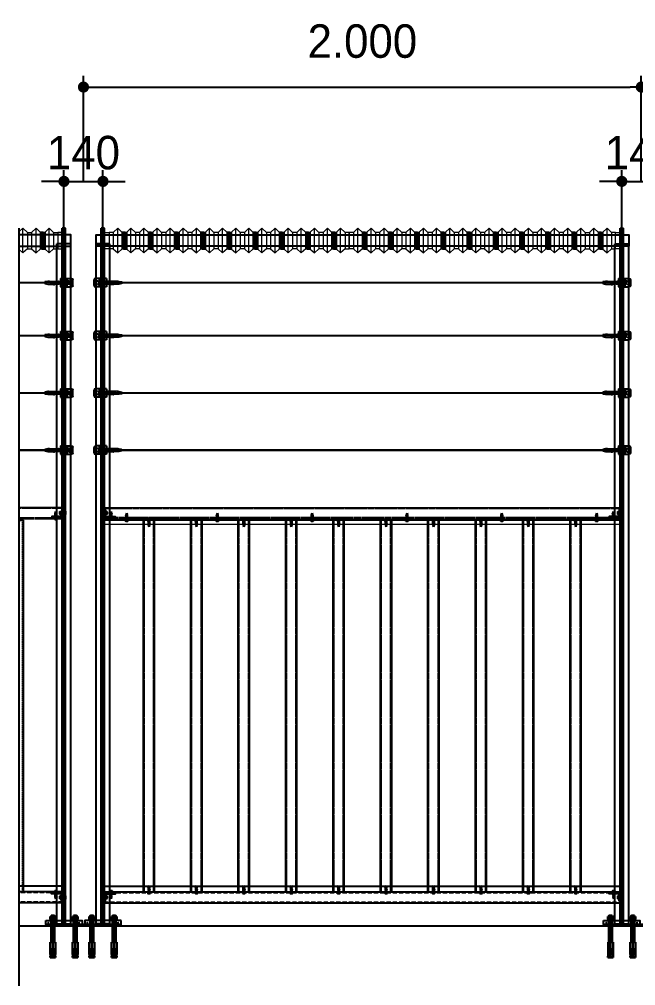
# Model space of a CAD drawing. Header units: millimetres. Extents: x 173610 to 224070, y -281283 to -269403.
# Drawn here: x 209530 to 210635, y -273738 to -272007 of the extents above; entities that cross this region are included whole.
import ezdxf
from ezdxf.lldxf.tags import DXFTag

# ---------------------------------------------------------------- set-up
doc = ezdxf.new("R2010")
doc.units = ezdxf.units.MM
doc.linetypes.add('CENTER', pattern=[50.8, 31.75, -6.35, 6.35, -6.35])
doc.linetypes.add('HIDDEN', pattern=[0.375, 0.25, -0.125])
for name, color, linetype in [('7', 7, 'Continuous'), ('A-DIM01', 1, 'Continuous'), ('CENTER', 1, 'CENTER'), ('CS-DIML', 1, 'Continuous'), ('DIM', 1, 'Continuous'), ('DIM01', 1, 'Continuous'), ('DIML', 1, 'Continuous'), ('TEXT', 3, 'Continuous'), ('나사산', 1, 'Continuous'), ('은선', 2, 'HIDDEN'), ('중심선', 1, 'CENTER')]:
    doc.layers.add(name, color=color, linetype=linetype)
doc.styles.add('TEXT', font='Dotum_1.TTF')
tags = doc.linetypes.add('HIDDEN2', pattern=[4.7625, 3.175, -1.5875]).pattern_tags.tags
tags[6:7] = [DXFTag(74, 4), DXFTag(75, 0), DXFTag(340, '0'), DXFTag(46, 1.0), DXFTag(50, 0.0), DXFTag(44, 0.0), DXFTag(45, 0.0)]
tags[4:5] = [DXFTag(74, 4), DXFTag(75, 0), DXFTag(340, '0'), DXFTag(46, 1.0), DXFTag(50, 0.0), DXFTag(44, 0.0), DXFTag(45, 0.0)]
doc.dimstyles.new('사본 일반도면_0100', dxfattribs={"dimtxt": 600, "dimasz": 200, "dimexe": 200, "dimexo": 0, "dimgap": 100, "dimtad": 1, "dimdec": 0, "dimlfac": 0.5, "dimzin": 0, "dimdsep": 46, "dimlunit": 6, "dimtxsty": 'TEXT', "dimblk": 'DOT', "dimcen": 0.09, "dimclrd": 1, "dimclre": 1, "dimclrt": 7, "dimadec": 8, "dimazin": 0, "dimtfac": 1, "dimtdec": 0, "dimtix": 1, "dimtmove": 2, "dimatfit": 3, "dimldrblk": 'DOT', "dimfxl": 200, "dimfrac": 2, "dimtolj": 1, "dimtzin": 0, "dimarcsym": 0})

# ---------------------------------------------------------------- blocks, each defined once
blk = doc.blocks.new('asdfasfd')
at = {"color": 2, "lineweight": 30}
for centre, radius, start, end in [((72768.5, -70222.3), 0.946, 351.8288, 188.1712), ((72771.2, -70223.4), 2.04, 28.0725, 151.9275), ((72774, -70222.3), 0.946, 351.8288, 188.1712)]:
    blk.add_arc(centre, radius, start, end, dxfattribs=at)
at = {"layer": '7', "color": 2, "lineweight": 30}
for p, q in [((72767.6, -70222.4), (72767.6, -70224.2)), ((72768.5, -70221.4), (72774, -70221.4)), ((72769.4, -70222.4), (72769.4, -70224.2)), ((72773, -70222.4), (72773, -70224.2)), ((72774.9, -70222.4), (72774.9, -70224.2)), ((72767, -70224.2), (72775.5, -70224.2)), ((72767, -70224.2), (72767, -70225)), ((72767, -70225), (72775.5, -70225)), ((72768.2, -70226.7), (72774.2, -70225.3)), ((72768.2, -70226.9), (72774.2, -70225.5)), ((72768.2, -70226.7), (72769.2, -70226.1)), ((72768.2, -70226.7), (72768.2, -70226.9)), ((72768.2, -70226.9), (72769.2, -70227.5)), ((72768.2, -70229.5), (72774.2, -70228.1)), ((72768.2, -70229.7), (72774.2, -70228.3)), ((72768.2, -70229.5), (72769.2, -70228.9)), ((72768.2, -70229.5), (72768.2, -70229.7)), ((72768.2, -70229.7), (72769.2, -70230.3)), ((72768.2, -70232.3), (72774.2, -70230.9)), ((72768.2, -70232.5), (72774.2, -70231.1)), ((72768.2, -70232.3), (72769.2, -70231.7)), ((72768.2, -70232.3), (72768.2, -70232.5)), ((72768.2, -70232.5), (72769.2, -70233.1)), ((72768.2, -70235.1), (72774.2, -70233.8)), ((72768.2, -70235.1), (72774.2, -70233.8)), ((72768.2, -70235.3), (72774.2, -70233.9)), ((72768.2, -70235.3), (72774.2, -70233.9)), ((72768.2, -70235.1), (72769.2, -70234.5)), ((72768.2, -70235.1), (72768.2, -70235.3)), ((72768.2, -70235.1), (72768.2, -70235.3)), ((72768.2, -70235.3), (72769.2, -70235.9)), ((72768.2, -70238), (72774.2, -70236.6)), ((72768.2, -70238.1), (72774.2, -70236.8)), ((72768.2, -70238), (72769.2, -70237.4)), ((72768.2, -70238), (72768.2, -70238.1)), ((72768.2, -70238.1), (72769.2, -70238.7)), ((72768.2, -70238.1), (72769.2, -70238.7)), ((72768.2, -70240.8), (72774.2, -70239.4)), ((72768.2, -70240.8), (72774.2, -70239.4)), ((72768.2, -70241), (72774.2, -70239.6)), ((72768.2, -70241), (72774.2, -70239.6)), ((72768.2, -70240.8), (72769.2, -70240.2)), ((72768.2, -70240.8), (72769.2, -70240.2)), ((72768.2, -70240.8), (72768.2, -70241)), ((72768.2, -70240.8), (72768.2, -70241)), ((72768.2, -70241), (72769.2, -70241.5)), ((72768.2, -70243.6), (72774.2, -70242.2)), ((72768.2, -70243.8), (72774.2, -70242.4)), ((72768.2, -70243.6), (72769.2, -70243)), ((72768.2, -70243.6), (72768.2, -70243.8)), ((72768.2, -70243.8), (72769.8, -70244.7)), ((72769.2, -70225), (72769.2, -70226.1)), ((72769.2, -70227.5), (72769.2, -70227.8)), ((72769.2, -70227.5), (72769.2, -70227.8)), ((72769.2, -70227.8), (72769.2, -70228.9)), ((72769.2, -70230.3), (72769.2, -70230.6)), ((72769.2, -70230.3), (72769.2, -70230.6)), ((72769.2, -70230.6), (72769.2, -70231.7)), ((72769.2, -70233.1), (72769.2, -70233.4)), ((72769.2, -70233.1), (72769.2, -70233.4)), ((72769.2, -70233.4), (72769.2, -70234.5)), ((72769.2, -70235.9), (72769.2, -70236.3)), ((72769.2, -70235.9), (72769.2, -70236.3)), ((72769.2, -70236.3), (72769.2, -70237.4)), ((72769.2, -70238.7), (72769.2, -70239.1)), ((72769.2, -70238.7), (72769.2, -70239.1)), ((72769.2, -70238.7), (72769.2, -70239.1)), ((72769.2, -70238.7), (72769.2, -70239.1)), ((72769.2, -70239.1), (72769.2, -70240.2)), ((72769.2, -70239.1), (72769.2, -70240.2)), ((72769.2, -70239.5), (72769.2, -70240.2)), ((72769.2, -70241.5), (72769.2, -70241.9)), ((72769.2, -70241.5), (72769.2, -70241.9)), ((72769.2, -70241.9), (72769.2, -70243)), ((72769.2, -70242.3), (72769.2, -70243)), ((72771.2, -70250.5), (72769.8, -70244.7)), ((72771.2, -70250.5), (72773.2, -70243.1)), ((72774.2, -70225.5), (72773.2, -70226.1)), ((72773.2, -70226.1), (72773.2, -70226.8)), ((72773.2, -70226.8), (72773.2, -70227.5)), ((72774.2, -70228.1), (72773.2, -70227.5)), ((72774.2, -70228.3), (72773.2, -70228.9)), ((72773.2, -70228.9), (72773.2, -70229.6)), ((72773.2, -70229.6), (72773.2, -70230.4)), ((72774.2, -70230.9), (72773.2, -70230.4)), ((72774.2, -70231.1), (72773.2, -70231.7)), ((72773.2, -70231.7), (72773.2, -70232.4)), ((72773.2, -70232.4), (72773.2, -70233.2)), ((72774.2, -70233.8), (72773.2, -70233.2)), ((72774.2, -70233.9), (72773.2, -70234.5)), ((72773.2, -70234.5), (72773.2, -70234.6)), ((72773.2, -70234.5), (72773.2, -70235.3)), ((72773.2, -70235.3), (72773.2, -70236)), ((72774.2, -70236.6), (72773.2, -70236)), ((72774.2, -70236.8), (72773.2, -70237.3)), ((72774.2, -70236.8), (72773.2, -70237.3)), ((72773.2, -70237.3), (72773.2, -70238.1)), ((72773.2, -70237.3), (72773.2, -70237.4)), ((72773.2, -70237.3), (72773.2, -70238.1)), ((72773.2, -70238.1), (72773.2, -70238.8)), ((72773.2, -70238.1), (72773.2, -70238.8)), ((72774.2, -70239.4), (72773.2, -70238.8)), ((72774.2, -70239.4), (72773.2, -70238.8)), ((72774.2, -70239.6), (72773.2, -70240.2)), ((72773.2, -70240.2), (72773.2, -70240.2)), ((72773.2, -70240.2), (72773.2, -70240.9)), ((72773.2, -70240.9), (72773.2, -70241.6)), ((72774.2, -70242.2), (72773.2, -70241.6)), ((72774.2, -70242.4), (72773.2, -70243)), ((72773.2, -70243), (72773.2, -70243.1)), ((72774.2, -70225.3), (72773.6, -70225)), ((72774.2, -70225.3), (72774.2, -70225.5)), ((72774.2, -70228.1), (72774.2, -70228.3)), ((72774.2, -70230.9), (72774.2, -70231.1)), ((72774.2, -70233.8), (72774.2, -70233.9)), ((72774.2, -70233.8), (72774.2, -70233.9)), ((72774.2, -70236.6), (72774.2, -70236.8)), ((72774.2, -70239.4), (72774.2, -70239.6)), ((72774.2, -70239.4), (72774.2, -70239.6)), ((72774.2, -70242.2), (72774.2, -70242.4)), ((72775.5, -70224.2), (72775.5, -70225))]:
    blk.add_line(p, q, dxfattribs=at)
at = {"layer": 'TEXT', "color": 1, "linetype": 'CENTER', "lineweight": 30}
for p, q in [((72771.2, -70218.9), (72771.2, -70250.5)), ((72771.2, -70220.2), (72771.2, -70250)), ((72771.2, -70220.2), (72771.2, -70250))]:
    blk.add_line(p, q, dxfattribs=at)
blk = doc.blocks.new('A$C3E6C7872')
at = {"color": 5}
for p, q in [((0, 9), (0, 1340.5)), ((40, 1340.5), (0, 1340.5)), ((40, 9), (40, 1340.5)), ((0, 9), (40, 9))]:
    blk.add_line(p, q, dxfattribs=at)
at = {"color": 5, "linetype": 'HIDDEN', "ltscale": 10}
for p, q in [((2.4, 9), (2.4, 1340.5)), ((37.6, 9), (37.6, 1340.5))]:
    blk.add_line(p, q, dxfattribs=at)
blk.add_blockref('asdfasfd', (-72751.2, 71567.5))
at = {"xscale": -1, "rotation": 180}
blk.add_blockref('asdfasfd', (-72751.2, -70218.9), dxfattribs=at)
blk = doc.blocks.new('*U53')
at = {"color": 4, "xscale": 0.5, "yscale": 0.5, "zscale": 0.5}
blk.add_blockref('A$C3E6C7872', (-10, -337.1), dxfattribs=at)
blk = doc.blocks.new('*U52')
at = {"color": 0, "linetype": 'ByBlock', "lineweight": -2}
for p in [(0, 0), (85, 0), (170, 0), (255, 0), (340, 0), (425, 0), (510, 0), (595, 0), (680, 0), (765, 0)]:
    blk.add_blockref('*U53', p, dxfattribs=at)
blk = doc.blocks.new('_Dot')
at = {"layer": 'DIML', "color": 140, "linetype": 'Continuous'}
blk.add_line((0, 0), (-1, 0), dxfattribs=at)
at = {"layer": 'DIML', "color": 140, "linetype": 'Continuous', "const_width": 0.5}
blk.add_lwpolyline([(-0.25, 0, 1), (0.25, 0, 1)], format="xyb", close=True, dxfattribs=at)
blk = doc.blocks.new('*D253')
at = {"layer": 'CS-DIML', "color": 140, "lineweight": -2}
for p, q in [((209609.9, -272380.9), (209609.9, -272276.9)), ((209679.9, -272380.9), (209679.9, -272276.9)), ((209589.9, -272296.9), (209569.9, -272296.9)), ((209609.9, -272296.9), (209679.9, -272296.9)), ((209699.9, -272296.9), (209719.9, -272296.9))]:
    blk.add_line(p, q, dxfattribs=at)
at = {"layer": 'Defpoints', "color": 0}
for p in [(209679.9, -272296.9), (209609.9, -272380.9), (209679.9, -272380.9)]:
    blk.add_point(p, dxfattribs=at)
at = {"layer": 'CS-DIML', "color": 140, "lineweight": -2, "xscale": 20, "yscale": 20, "zscale": 20}
blk.add_blockref('_Dot', (209609.9, -272296.9), dxfattribs=at)
at = {"layer": 'CS-DIML', "color": 140, "lineweight": -2, "xscale": 20, "yscale": 20, "zscale": 20, "rotation": 180}
blk.add_blockref('_Dot', (209679.9, -272296.9), dxfattribs=at)
at = {"layer": 'CS-DIML', "color": 140, "insert": (209644.9, -272245.7), "char_height": 60, "attachment_point": 5, "style": 'TEXT'}
blk.add_mtext('\\A1;140', dxfattribs=at)
blk = doc.blocks.new('*D254')
at = {"layer": 'Defpoints', "color": 0}
for p in [(210644.9, -272127.9), (209644.9, -272296.9), (210644.9, -272296.9)]:
    blk.add_point(p, dxfattribs=at)
at = {"layer": 'DIM01', "color": 140, "lineweight": -2}
for p, q in [((209644.9, -272296.9), (209644.9, -272107.9)), ((210644.9, -272296.9), (210644.9, -272107.9)), ((209664.9, -272127.9), (210624.9, -272127.9))]:
    blk.add_line(p, q, dxfattribs=at)
at = {"layer": 'DIM01', "color": 140, "lineweight": -2, "xscale": 20, "yscale": 20, "zscale": 20, "rotation": 180}
blk.add_blockref('_Dot', (209644.9, -272127.9), dxfattribs=at)
at = {"layer": 'DIM01', "color": 140, "lineweight": -2, "xscale": 20, "yscale": 20, "zscale": 20}
blk.add_blockref('_Dot', (210644.9, -272127.9), dxfattribs=at)
at = {"layer": 'DIM01', "color": 140, "insert": (210144.9, -272045.9), "char_height": 60, "attachment_point": 5, "style": 'TEXT'}
blk.add_mtext('\\A1;2.000', dxfattribs=at)
blk = doc.blocks.new('FNBSFTGSDTGSDGSDR')
at = {"color": 5}
for p, q in [((-39176.1, 4615.6), (-39173.1, 4616.1)), ((-39176.1, 4614.6), (-39173.1, 4615.1)), ((-39176.1, 4613.6), (-39173.1, 4614.1)), ((-39176.1, 4612.6), (-39173.1, 4613.1))]:
    blk.add_line(p, q, dxfattribs=at)
blk.add_lwpolyline([(-39177.1, 4616.1), (-39176.1, 4615.6), (-39177.1, 4615.1), (-39176.1, 4614.6), (-39177.1, 4614.1), (-39176.1, 4613.6), (-39177.1, 4613.1), (-39176.1, 4612.6), (-39177.1, 4612.1), (-39173.1, 4612.1), (-39174.1, 4612.6), (-39173.1, 4613.1), (-39174.1, 4613.6), (-39173.1, 4614.1), (-39174.1, 4614.6), (-39173.1, 4615.1), (-39174.1, 4615.6), (-39173.1, 4616.1)], close=True, dxfattribs=at)
blk = doc.blocks.new('A$C387375F7')
at = {"color": 6, "linetype": 'ByBlock', "lineweight": 0}
for p, q in [((0.5, 12), (0, 11.5)), ((0, 11.5), (0, 9)), ((0, 9), (0, 0.7)), ((0, 0.7), (0.7, 0)), ((1, 11.5), (0.5, 12)), ((0.7, 0), (1.2, 0.5)), ((1.5, 12), (1, 11.5)), ((1.2, 0.5), (1.7, 0)), ((2, 11.5), (1.5, 12)), ((1.7, 0), (2.2, 0.5)), ((2.5, 12), (2, 11.5)), ((2.2, 0.5), (2.7, 0)), ((3, 11.5), (2.5, 12)), ((2.7, 0), (3.2, 0.5)), ((3.5, 12), (3, 11.5)), ((3.2, 0.5), (3.7, 0)), ((4, 11.5), (3.5, 12)), ((3.7, 0), (4.2, 0.5)), ((4.5, 12), (4, 11.5)), ((4.2, 0.5), (4.7, 0)), ((5, 11.5), (4.5, 12)), ((4.7, 0), (5.2, 0.5)), ((5.5, 12), (5, 11.5)), ((5.2, 0.5), (5.7, 0)), ((6, 11.5), (5.5, 12)), ((5.7, 0), (6.2, 0.5)), ((6.5, 12), (6, 11.5)), ((6.2, 0.5), (6.7, 0)), ((7, 11.5), (6.5, 12)), ((6.7, 0), (7.2, 0.5)), ((7.5, 12), (7, 11.5)), ((7.2, 0.5), (7.7, 0)), ((8, 11.5), (7.5, 12)), ((7.7, 0), (8.2, 0.5)), ((8.5, 12), (8, 11.5)), ((8.2, 0.5), (8.7, 0)), ((9, 11.5), (8.5, 12)), ((8.7, 0), (9.2, 0.5)), ((9.5, 12), (9, 11.5)), ((9.2, 0.5), (9.7, 0)), ((10, 11.5), (9.5, 12)), ((9.7, 0), (10.2, 0.5)), ((10.5, 12), (10, 11.5)), ((10.2, 0.5), (10.7, 0)), ((11, 11.5), (10.5, 12)), ((10.7, 0), (11.2, 0.5)), ((11.5, 12), (11, 11.5)), ((11.2, 0.5), (11.7, 0)), ((12, 11.5), (11.5, 12)), ((11.7, 0), (12.2, 0.5)), ((12.5, 12), (12, 11.5)), ((12.2, 0.5), (12.7, 0)), ((13, 11.5), (12.5, 12)), ((12.7, 0), (13.2, 0.5)), ((13.5, 12), (13, 11.5)), ((13.2, 0.5), (13.7, 0)), ((14, 11.5), (13.5, 12)), ((13.7, 0), (14.2, 0.5)), ((14.5, 12), (14, 11.5)), ((14.2, 0.5), (14.7, 0)), ((15, 11.5), (14.5, 12)), ((14.7, 0), (15.2, 0.5)), ((15.5, 12), (15, 11.5)), ((15.2, 0.5), (15.7, 0)), ((16, 11.5), (15.5, 12)), ((15.7, 0), (16.2, 0.5)), ((16.5, 12), (16, 11.5)), ((16.2, 0.5), (16.7, 0)), ((17, 11.5), (16.5, 12)), ((16.7, 0), (17.2, 0.5)), ((17.5, 12), (17, 11.5)), ((17.2, 0.5), (17.7, 0)), ((18, 11.5), (17.5, 12)), ((17.7, 0), (18.2, 0.5)), ((18.5, 12), (18, 11.5)), ((18.2, 0.5), (18.7, 0)), ((19, 11.5), (18.5, 12)), ((18.7, 0), (19.2, 0.5)), ((19.5, 12), (19, 11.5)), ((19.2, 0.5), (19.7, 0)), ((20, 11.5), (19.5, 12)), ((19.7, 0), (20.2, 0.5)), ((20.5, 12), (20, 11.5)), ((20.2, 0.5), (20.7, 0)), ((21, 11.5), (20.5, 12)), ((20.7, 0), (21.2, 0.5)), ((21.5, 12), (21, 11.5)), ((21.2, 0.5), (21.7, 0)), ((22, 11.5), (21.5, 12)), ((21.7, 0), (22.2, 0.5)), ((22.5, 12), (22, 11.5)), ((22.2, 0.5), (22.7, 0)), ((23, 11.5), (22.5, 12)), ((22.7, 0), (23.2, 0.5)), ((23.5, 12), (23, 11.5)), ((23.2, 0.5), (23.7, 0)), ((24, 11.5), (23.5, 12)), ((23.7, 0), (24.2, 0.5)), ((24.5, 12), (24, 11.5)), ((24.2, 0.5), (24.7, 0)), ((25, 11.5), (24.5, 12)), ((24.7, 0), (25.2, 0.5)), ((25.5, 12), (25, 11.5)), ((25.2, 0.5), (25.7, 0)), ((26, 11.5), (25.5, 12)), ((25.7, 0), (26.2, 0.5)), ((26.5, 12), (26, 11.5)), ((26.2, 0.5), (26.7, 0)), ((27, 11.5), (26.5, 12)), ((26.7, 0), (27.2, 0.5)), ((27.5, 12), (27, 11.5)), ((27.2, 0.5), (27.7, 0)), ((28, 11.5), (27.5, 12)), ((27.7, 0), (28.2, 0.5)), ((28.5, 12), (28, 11.5)), ((28.2, 0.5), (28.7, 0)), ((29, 11.5), (28.5, 12)), ((28.7, 0), (29.2, 0.5)), ((29.5, 12), (29, 11.5)), ((29.2, 0.5), (29.7, 0)), ((30, 11.5), (29.5, 12)), ((29.7, 0), (30.2, 0.5)), ((30.5, 12), (30, 11.5)), ((30.2, 0.5), (30.7, 0)), ((31, 11.5), (30.5, 12)), ((30.7, 0), (31.2, 0.5)), ((31.5, 12), (31, 11.5)), ((31.2, 0.5), (31.7, 0)), ((32, 11.5), (31.5, 12)), ((31.7, 0), (32.2, 0.5)), ((32.5, 12), (32, 11.5)), ((32.2, 0.5), (32.7, 0)), ((32.7, 0), (33.2, 0.5)), ((33.2, 0.5), (33.7, 0)), ((33.7, 0), (34.2, 0.5)), ((34.2, 0.5), (34.7, 0)), ((34.7, 0), (35.2, 0.5)), ((35.2, 0.5), (35.7, 0)), ((36.5, 12), (35.5, 11.5)), ((35.5, 11.5), (36.5, 11)), ((36.5, 11), (35.5, 10.5)), ((35.5, 10.5), (36.5, 10)), ((36.5, 10), (35.5, 9.5)), ((35.5, 9.5), (36.5, 9)), ((36.5, 9), (35.5, 8.5)), ((35.7, 0), (36.2, 0.5)), ((36.2, 0.5), (36.7, 0)), ((37, 11.5), (36.5, 12)), ((36.7, 0), (37.2, 0.5)), ((37.5, 12), (37, 11.5)), ((37.2, 0.5), (37.7, 0)), ((38, 11.5), (37.5, 12)), ((37.7, 0), (38.2, 0.5)), ((38.5, 12), (38, 11.5)), ((38.2, 0.5), (38.7, 0)), ((39, 11.5), (38.5, 12)), ((38.7, 0), (39.2, 0.5)), ((39.5, 12), (39, 11.5)), ((39.2, 0.5), (39.7, 0)), ((40, 11.5), (39.5, 12)), ((39.7, 0), (40.2, 0.5)), ((40.5, 12), (40, 11.5)), ((40.2, 0.5), (40.7, 0)), ((41, 11.5), (40.5, 12)), ((40.7, 0), (41.2, 0.5)), ((41.5, 12), (41, 11.5)), ((41.2, 0.5), (41.7, 0)), ((42, 11.5), (41.5, 12)), ((41.7, 0), (42.2, 0.5)), ((42.5, 12), (42, 11.5)), ((42.2, 0.5), (42.7, 0)), ((43, 11.5), (42.5, 12)), ((42.7, 0), (43.2, 0.5)), ((43.5, 12), (43, 11.5)), ((43.2, 0.5), (43.7, 0)), ((44, 11.5), (43.5, 12)), ((43.7, 0), (44.2, 0.5)), ((44.5, 12), (44, 11.5)), ((44.2, 0.5), (44.7, 0)), ((45, 11.5), (44.5, 12)), ((44.7, 0), (45.2, 0.5)), ((45.5, 12), (45, 11.5)), ((45.2, 0.5), (45.7, 0)), ((68, 12), (45.5, 12)), ((50.5, 3), (51.5, 3.5)), ((51.5, 2.5), (50.5, 3)), ((50.5, 2), (51.5, 2.5)), ((51.5, 1.5), (50.5, 2)), ((50.5, 1), (51.5, 1.5)), ((51.5, 0.5), (50.5, 1)), ((50.5, 0), (51.5, 0.5)), ((54.5, 3), (53.5, 3.5)), ((53.5, 2.5), (54.5, 3)), ((54.5, 2), (53.5, 2.5)), ((53.5, 1.5), (54.5, 2)), ((54.5, 1), (53.5, 1.5)), ((53.5, 0.5), (54.5, 1)), ((54.5, 0), (53.5, 0.5)), ((75, 0), (54.5, 0)), ((69, 11.5), (68, 12)), ((68, 11), (69, 11.5)), ((69, 10.5), (68, 11)), ((68, 10), (69, 10.5)), ((69, 9.5), (68, 10)), ((68, 9), (69, 9.5)), ((69, 8.5), (68, 9)), ((71, 11.5), (72, 12)), ((72, 11), (71, 11.5)), ((71, 10.5), (72, 11)), ((72, 10), (71, 10.5)), ((71, 9.5), (72, 10)), ((72, 9), (71, 9.5)), ((71, 8.5), (72, 9)), ((72, 12), (75, 12)), ((75, 12), (85, 10)), ((85, 2), (75, 0)), ((85, 10), (85, 2)), ((45.7, 0), (50.7, 0))]:
    blk.add_line(p, q, dxfattribs=at)
at = {"color": 6, "lineweight": 0}
for p, q in [((0, 11.5), (1.2, 0.5)), ((1, 11.5), (2.2, 0.5)), ((2, 11.5), (3.2, 0.5)), ((3, 11.5), (4.2, 0.5)), ((4, 11.5), (5.2, 0.5)), ((5, 11.5), (6.2, 0.5)), ((6, 11.5), (7.2, 0.5)), ((7, 11.5), (8.2, 0.5)), ((8, 11.5), (9.2, 0.5)), ((9, 11.5), (10.2, 0.5)), ((10, 11.5), (11.2, 0.5)), ((11, 11.5), (12.2, 0.5)), ((12, 11.5), (13.2, 0.5)), ((13, 11.5), (14.2, 0.5)), ((14, 11.5), (15.2, 0.5)), ((15, 11.5), (16.2, 0.5)), ((16, 11.5), (17.2, 0.5)), ((17, 11.5), (18.2, 0.5)), ((18, 11.5), (19.2, 0.5)), ((19, 11.5), (20.2, 0.5)), ((20, 11.5), (21.2, 0.5)), ((21, 11.5), (22.2, 0.5)), ((22, 11.5), (23.2, 0.5)), ((23, 11.5), (24.2, 0.5)), ((24, 11.5), (25.2, 0.5)), ((25, 11.5), (26.2, 0.5)), ((26, 11.5), (27.2, 0.5)), ((27, 11.5), (28.2, 0.5)), ((28, 11.5), (29.2, 0.5)), ((29, 11.5), (30.2, 0.5)), ((30, 11.5), (30.2, 9.7)), ((30.4, 7.5), (31.2, 0.5)), ((38, 11.5), (38.4, 7.5)), ((39, 11.5), (40.2, 0.5)), ((40, 11.5), (41.2, 0.5)), ((41, 11.5), (42.2, 0.5)), ((42, 11.5), (43.2, 0.5)), ((43, 11.5), (44.2, 0.5)), ((44, 11.5), (45.2, 0.5)), ((45, 11.5), (45, 2.5))]:
    blk.add_line(p, q, dxfattribs=at)
at = {"color": 6, "linetype": 'HIDDEN', "lineweight": 0}
for p, q in [((0, 9), (32.5, 9)), ((51.5, 3), (0, 3)), ((36.5, 9), (68, 9)), ((53.5, 3), (85, 3)), ((85, 9), (72, 9))]:
    blk.add_line(p, q, dxfattribs=at)
at = {"color": 5, "lineweight": 0}
for p, q in [((35.5, 11.5), (32.5, 11)), ((35.5, 10.5), (32.5, 10)), ((35.5, 9.5), (32.5, 9)), ((35.5, 8.5), (32.5, 8)), ((71, 11.5), (68, 11)), ((71, 10.5), (68, 10)), ((71, 9.5), (68, 9)), ((71, 8.5), (68, 8))]:
    blk.add_line(p, q, dxfattribs=at)
at = {"color": 1, "linetype": 'CENTER', "lineweight": 0}
for points in [[(31, 11.5, 0.36246), (31.1, 6.4, -0.244365), (31.2, 0.5, -30377.501672)], [(39, 11.5, 0.36246), (39.1, 6.4, -0.2444), (39.2, 0.5, -30377.501672)]]:
    blk.add_lwpolyline(points, format="xyb", dxfattribs=at)
at = {"color": 5, "lineweight": 0}
for points in [[(36.5, 8), (35.5, 8.5), (36.5, 9), (35.5, 9.5), (36.5, 10), (35.5, 10.5), (36.5, 11), (35.5, 11.5), (36.5, 12), (32.5, 12), (33.5, 11.5), (32.5, 11), (33.5, 10.5), (32.5, 10), (33.5, 9.5), (32.5, 9), (33.5, 8.5), (32.5, 8)], [(72, 8), (71, 8.5), (72, 9), (71, 9.5), (72, 10), (71, 10.5), (72, 11), (71, 11.5), (72, 12), (68, 12), (69, 11.5), (68, 11), (69, 10.5), (68, 10), (69, 9.5), (68, 9), (69, 8.5), (68, 8)]]:
    blk.add_lwpolyline(points, close=True, dxfattribs=at)
at = {"color": 0, "lineweight": 0, "extrusion": (0, 0, -1), "zscale": -1}
blk.add_blockref('FNBSFTGSDTGSDGSDR', (39122.6, -4612.1), dxfattribs=at)
blk = doc.blocks.new('A$C0F474D18')
at = {"color": 9, "linetype": 'ByBlock'}
for p, q in [((0, 0), (0, 30)), ((7, 30), (0, 30)), ((0, 20.5), (0.5, 21)), ((0, 9.5), (0.5, 9)), ((7, 0), (0, 0)), ((0.5, 21), (1, 20.5)), ((0.5, 9), (1, 9.5)), ((1, 20.5), (1.5, 21)), ((1, 9.5), (1.5, 9)), ((1.5, 21), (2, 20.5)), ((1.5, 9), (2, 9.5)), ((2, 20.5), (2.5, 21)), ((2, 9.5), (2.5, 9)), ((2.5, 21), (3, 20.5)), ((2.5, 9), (3, 9.5)), ((3, 20.5), (3.5, 21)), ((3, 9.5), (3.5, 9)), ((3.5, 21), (4, 20.5)), ((3.5, 9), (4, 9.5)), ((4, 20.5), (4.5, 21)), ((4, 9.5), (4.5, 9)), ((4.5, 21), (5, 20.5)), ((4.5, 9), (5, 9.5)), ((5, 20.5), (5.5, 21)), ((5, 9.5), (5.5, 9)), ((5.5, 21), (6, 20.5)), ((5.5, 9), (6, 9.5)), ((6, 20.5), (6.5, 21)), ((6, 9.5), (6.5, 9)), ((6.5, 21), (7, 20.5)), ((6.5, 9), (7, 9.5)), ((7, 30), (7, 0))]:
    blk.add_line(p, q, dxfattribs=at)
blk = doc.blocks.new('A$C66445375')
at = {"color": 9, "linetype": 'ByBlock'}
for p, q in [((0, 5), (0, 25)), ((3, 20.5), (8, 20.5)), ((3, 9.5), (3, 20.5)), ((3, 9.5), (8, 9.5)), ((20, 30), (5, 30)), ((20, 0), (5, 0)), ((8.5, 21), (8, 20.5)), ((8.5, 9), (8, 9.5)), ((9, 20.5), (8.5, 21)), ((9, 9.5), (8.5, 9)), ((9.5, 21), (9, 20.5)), ((9.5, 9), (9, 9.5)), ((10, 20.5), (9.5, 21)), ((10, 9.5), (9.5, 9)), ((10.5, 21), (10, 20.5)), ((10.5, 9), (10, 9.5)), ((11, 20.5), (10.5, 21)), ((11, 9.5), (10.5, 9)), ((11.5, 21), (11, 20.5)), ((11.5, 9), (11, 9.5)), ((12, 20.5), (11.5, 21)), ((12, 9.5), (11.5, 9)), ((12.5, 21), (12, 20.5)), ((12.5, 9), (12, 9.5)), ((13, 20.5), (12.5, 21)), ((13, 9.5), (12.5, 9)), ((13, 20.5), (13.5, 21)), ((13, 9.5), (13.5, 9)), ((13.5, 21), (14, 20.5)), ((13.5, 9), (14, 9.5)), ((14, 20.5), (14.5, 21)), ((14, 9.5), (14.5, 9)), ((14.5, 21), (15, 20.5)), ((14.5, 9), (15, 9.5)), ((15, 20.5), (15.5, 21)), ((15, 9.5), (15.5, 9)), ((15.5, 21), (16, 20.5)), ((15.5, 9), (16, 9.5)), ((16, 20.5), (16.5, 21)), ((16, 9.5), (16.5, 9)), ((16.5, 21), (17, 20.5)), ((16.5, 9), (17, 9.5)), ((17, 20.5), (17.5, 21)), ((17, 9.5), (17.5, 9)), ((17.5, 21), (18, 20.5)), ((17.5, 9), (18, 9.5)), ((18, 20.5), (18.5, 21)), ((18, 9.5), (18.5, 9)), ((18.5, 21), (19, 20.5)), ((18.5, 9), (19, 9.5)), ((19, 20.5), (19.5, 21)), ((19, 9.5), (19.5, 9)), ((19.5, 21), (20, 20.5)), ((19.5, 9), (20, 9.5)), ((20, 0), (20, 30))]:
    blk.add_line(p, q, dxfattribs=at)
for centre, start, end in [((5, 25), 90, 180), ((5, 5), 180, 270)]:
    blk.add_arc(centre, 5, start, end, dxfattribs=at)
blk = doc.blocks.new('A$C356F6526')
at = {"color": 4}
blk.add_blockref('A$C66445375', (0, 0), dxfattribs=at)
at = {"layer": 'A-DIM01', "color": 8, "ltscale": 0.1}
for name, p in [('A$C387375F7', (15, 9)), ('A$C0F474D18', (20, 0)), ('A$C0F474D18', (37, 0))]:
    blk.add_blockref(name, p, dxfattribs=at)
blk = doc.blocks.new('A$C2EE90CAE')
at = {"color": 1, "linetype": 'ByBlock', "lineweight": 0}
blk.add_line((16.5, 15), (1907.5, 15), dxfattribs=at)
at = {"color": 4, "linetype": 'ByBlock', "lineweight": 0}
blk.add_lwpolyline([(1907.5, 13), (16.5, 13), (16.5, 17), (1907.5, 17)], close=True, dxfattribs=at)
at = {"color": 4}
blk.add_blockref('A$C356F6526', (0, 0), dxfattribs=at)
at = {"color": 4, "xscale": -1}
blk.add_blockref('A$C356F6526', (1924, 0), dxfattribs=at)
at = {"layer": 'A-DIM01', "color": 8, "ltscale": 0.1}
for name, p in [('A$C387375F7', (15, 9)), ('A$C0F474D18', (20, 0))]:
    blk.add_blockref(name, p, dxfattribs=at)
blk = doc.blocks.new('A$C29D42A7D')
at = {"color": 7, "linetype": 'HIDDEN', "ltscale": 0.3}
for p, q in [((10, 0), (10, 15)), ((40, 0), (40, 15)), ((90, 0), (90, 15)), ((120, 0), (120, 15))]:
    blk.add_line(p, q, dxfattribs=at)
at = {"color": 7}
blk.add_lwpolyline([(0, 15), (130, 15), (130, 0), (0, 0)], close=True, dxfattribs=at)
blk = doc.blocks.new('asdf')
at = {"color": 7}
blk.add_line((11476, 1986.7), (11508.5, 1986.7), dxfattribs=at)
blk = doc.blocks.new('M12X150')
at = {"lineweight": 30}
for p, q in [((2265.3, 7621), (2264.2, 7620.3)), ((2264.2, 7611.2), (2264.2, 7620.3)), ((2265.3, 7621), (2282.5, 7621)), ((2267.9, 7623.2), (2268.7, 7624)), ((2267.9, 7621), (2267.9, 7623.2)), ((2273.9, 7623.2), (2267.9, 7623.2)), ((2267.9, 7620.3), (2267.9, 7611.2)), ((2268.7, 7621), (2268.7, 7624)), ((2273.9, 7624), (2268.7, 7624)), ((2273.9, 7624), (2279.2, 7624)), ((2273.9, 7623.2), (2279.9, 7623.2)), ((2279.9, 7623.2), (2279.2, 7624)), ((2279.2, 7621), (2279.2, 7624)), ((2279.9, 7621), (2279.9, 7623.2)), ((2279.9, 7620.3), (2279.9, 7611.2)), ((2282.5, 7621), (2283.7, 7620.3)), ((2283.7, 7611.2), (2283.7, 7620.3)), ((2264.2, 7611.2), (2273.9, 7611.2)), ((2264.2, 7608.2), (2264.2, 7606.7)), ((2264.2, 7608.2), (2283.7, 7608.2)), ((2265.7, 7608.2), (2265.7, 7611.2)), ((2267.9, 7528.6), (2267.9, 7606.7)), ((2268.7, 7528.6), (2268.7, 7606.7)), ((2273.1, 7608.2), (2272, 7606.7)), ((2283.7, 7611.2), (2273.9, 7611.2)), ((2275.4, 7608.2), (2274.3, 7606.7)), ((2279.2, 7528.6), (2279.2, 7606.7)), ((2279.9, 7528.6), (2279.9, 7606.7)), ((2282.2, 7608.2), (2282.2, 7611.2)), ((2283.7, 7608.2), (2283.7, 7606.7)), ((2264.5, 7528.6), (2283.3, 7528.6)), ((2264.5, 7484.5), (2264.5, 7528.6)), ((2283.3, 7484.5), (2283.3, 7528.6)), ((2265.3, 7481.5), (2264.2, 7475.5)), ((2283.3, 7503.2), (2264.5, 7503.2)), ((2264.5, 7484.5), (2272.8, 7484.5)), ((2265.3, 7481.5), (2265.3, 7484.5)), ((2272.8, 7484.5), (2272.8, 7503.2)), ((2275, 7484.5), (2275, 7503.2)), ((2275, 7484.5), (2283.3, 7484.5)), ((2282.5, 7481.5), (2282.5, 7484.5)), ((2282.5, 7484.5), (2283.3, 7484.5)), ((2282.5, 7481.5), (2283.7, 7475.5)), ((2264.2, 7474), (2264.2, 7475.5)), ((2264.2, 7475.5), (2283.7, 7475.5)), ((2264.2, 7474), (2283.7, 7474)), ((2283.7, 7475.5), (2283.7, 7474))]:
    blk.add_line(p, q, dxfattribs=at)
for centre, radius, start, end in [((2266, 7618), 3.03, 51.7868, 128.2132), ((2273.9, 7593), 28, 77.6432, 102.3568), ((2281.8, 7618), 3.03, 51.7868, 128.2132)]:
    blk.add_arc(centre, radius, start, end, dxfattribs=at)
at = {"layer": 'CENTER', "lineweight": 30, "ltscale": 5}
blk.add_line((2273.9, 7474), (2273.9, 7626.5), dxfattribs=at)
at = {"layer": 'TEXT', "color": 7, "lineweight": 30, "xscale": 0.599999999999909, "yscale": 0.599999999999909, "zscale": 0.599999999999909}
blk.add_blockref('asdf', (-4621.4, 6414.7), dxfattribs=at)
blk = doc.blocks.new('A$C464C795C')
for p, q in [((0, 0), (0, 8.5)), ((0, 8.5), (1.3, 8.5)), ((1.3, 5.1), (0, 3.8)), ((1.3, 4.7), (0, 3.4)), ((1.3, 8.5), (1.3, 0)), ((1.3, 0), (0, 0))]:
    blk.add_line(p, q)
at = {"layer": '은선'}
for p, q in [((1.3, 6.8), (0, 6.8)), ((1.3, 1.7), (0, 1.7))]:
    blk.add_line(p, q, dxfattribs=at)
blk = doc.blocks.new('A$C47B37F7C')
for p, q in [((0, 8.6), (0.4, 9.2)), ((0, 0.6), (0, 8.6)), ((0.4, 0), (0, 0.6)), ((3.6, 9.2), (0.4, 9.2)), ((3.6, 6.9), (0.4, 6.9)), ((3.6, 2.3), (0.4, 2.3)), ((4, 8.6), (3.6, 9.2)), ((3.6, 0), (4, 0.6)), ((4, 0.6), (4, 8.6)), ((3.6, 0), (0.4, 0))]:
    blk.add_line(p, q)
for centre, radius, start, end in [((2, 8.1), 2.04, 145.591, 214.409), ((8, 4.6), 8, 162.8014, 179.5998), ((8, 4.7), 8, 180.4002, 197.1986), ((2, 1.2), 2.04, 145.591, 214.409), ((2, 8.1), 2.04, 325.591, 34.409), ((-4, 4.6), 8, 0.4002, 17.1986), ((-4, 4.7), 8, 342.8014, 359.5998), ((2, 1.2), 2.04, 325.591, 34.409)]:
    blk.add_arc(centre, radius, start, end)
blk = doc.blocks.new('A$C48B11D0F')
for name, p in [('A$C464C795C', (0, 0.4)), ('A$C47B37F7C', (1.3, 0))]:
    blk.add_blockref(name, p)
blk = doc.blocks.new('A$C4495370E')
for p, q in [((0, 12), (0, 0)), ((0, 12), (0.4, 12)), ((0, 0), (0.4, 0)), ((3.4, 9), (0.4, 12)), ((0.4, 12), (0.4, 0)), ((3.4, 3), (0.4, 0)), ((3.4, 9), (19.9, 9)), ((3.4, 3), (3.4, 9)), ((19.9, 3), (3.4, 3)), ((4.5, 9), (4.5, 3)), ((19.9, 9), (19.9, 3))]:
    blk.add_line(p, q)
blk.add_lwpolyline([(0, 5.5), (0.5, 5.5, 1), (0.5, 6.5), (0, 6.5)], format="xyb")
blk.add_lwpolyline([(19.9, 9), (20.4, 8.5), (20.4, 3.5), (19.9, 3)])
at = {"layer": '나사산'}
for p, q in [((4.5, 8.5), (3.6, 9)), ((4.5, 3.5), (3.6, 3)), ((20.4, 8.5), (4.5, 8.5)), ((20.4, 3.5), (4.5, 3.5))]:
    blk.add_line(p, q, dxfattribs=at)
at = {"layer": '중심선', "linetype": 'CENTER', "ltscale": 0.1}
blk.add_line((0, 6), (20.4, 6), dxfattribs=at)
blk = doc.blocks.new('A$C090F4414')
at = {"color": 4, "xscale": -0.5, "yscale": 0.5, "zscale": 0.5}
blk.add_blockref('A$C4495370E', (10.2, 0), dxfattribs=at)
at = {"xscale": -0.6, "yscale": 0.6, "zscale": 0.6}
blk.add_blockref('A$C48B11D0F', (3.7, 0.2), dxfattribs=at)
blk = doc.blocks.new('A$C208B070B')
at = {"color": 2, "lineweight": 0}
for p, q in [((15, 59), (0, 59)), ((0, 59), (0, 0)), ((15, 59), (15, 0)), ((15, 0), (0, 0))]:
    blk.add_line(p, q, dxfattribs=at)
at = {"color": 2, "linetype": 'HIDDEN2', "lineweight": 0}
for p, q in [((15, 50), (0, 50)), ((15, 9), (0, 9))]:
    blk.add_line(p, q, dxfattribs=at)
blk = doc.blocks.new('A$C43ED2B84')
at = {"color": 4, "lineweight": 0}
for p, q in [((16, 88), (0, 73.5)), ((0, 73.5), (0, 14.5)), ((16, 0), (16, 88)), ((16, 88), (32, 73.5)), ((16, 0), (16, 88)), ((32, 73.5), (32, 14.5)), ((0, 14.5), (16, 0)), ((32, 14.5), (16, 0))]:
    blk.add_line(p, q, dxfattribs=at)
blk = doc.blocks.new('A$C5DB00AF3')
for p, q in [((10, 59), (0, 59)), ((0, 59), (0, 0)), ((5, 59), (15, 59)), ((5, 59), (5, 0)), ((5, 59), (5, 53.4)), ((5, 53.4), (10, 53.4)), ((10, 53.4), (5, 53.4)), ((5, 38.6), (10, 38.6)), ((5, 38.6), (5, 20.4)), ((10, 38.6), (5, 38.6)), ((10, 59), (10, 0)), ((10, 53.4), (10, 38.6)), ((15, 59), (15, 0)), ((10, 0), (0, 0)), ((5, 20.4), (10, 20.4)), ((10, 20.4), (5, 20.4)), ((5, 5.6), (10, 5.6)), ((5, 5.6), (5, 0)), ((10, 5.6), (5, 5.6)), ((5, 0), (15, 0)), ((10, 20.4), (10, 5.6))]:
    blk.add_line(p, q)
blk = doc.blocks.new('A$C620C7CBC')
at = {"color": 4, "lineweight": 0}
for p, q in [((16, 88), (0, 73.5)), ((0, 73.5), (0, 14.5)), ((16, 0), (16, 88)), ((16, 88), (32, 73.5)), ((16, 0), (16, 88)), ((32, 73.5), (32, 14.5)), ((63, 88), (47, 73.5)), ((47, 73.5), (47, 14.5)), ((63, 0), (63, 88)), ((63, 88), (79, 73.5)), ((63, 0), (63, 88)), ((79, 73.5), (79, 14.5)), ((0, 14.5), (16, 0)), ((32, 14.5), (16, 0)), ((47, 14.5), (63, 0)), ((79, 14.5), (63, 0))]:
    blk.add_line(p, q, dxfattribs=at)
for p, q in [((42, 73.5), (32, 73.5)), ((32, 73.5), (32, 14.5)), ((37, 73.5), (47, 73.5)), ((37, 73.5), (37, 14.5)), ((37, 73.5), (37, 67.9)), ((42, 73.5), (42, 14.5)), ((47, 73.5), (47, 14.5)), ((37, 67.9), (42, 67.9)), ((42, 67.9), (37, 67.9)), ((37, 53.1), (42, 53.1)), ((37, 53.1), (37, 34.9)), ((42, 53.1), (37, 53.1)), ((37, 34.9), (42, 34.9)), ((42, 34.9), (37, 34.9)), ((42, 67.9), (42, 53.1)), ((42, 34.9), (42, 20.1)), ((42, 14.5), (32, 14.5)), ((37, 20.1), (42, 20.1)), ((37, 20.1), (37, 14.5)), ((42, 20.1), (37, 20.1)), ((37, 14.5), (47, 14.5))]:
    blk.add_line(p, q)
at = {"color": 2, "lineweight": 0}
for p, q in [((79, 73.5), (94, 73.5)), ((79, 73.5), (79, 14.5)), ((94, 73.5), (94, 14.5)), ((79, 14.5), (94, 14.5))]:
    blk.add_line(p, q, dxfattribs=at)
blk = doc.blocks.new('A$C6D414544')
at = {"color": 2}
blk.add_lwpolyline([(1268.8, 114.5), (-641.2, 114.5), (-641.2, 154.5), (1268.8, 154.5)], close=True, dxfattribs=at)
at = {"color": 2, "lineweight": 0}
for points in [[(-609.2, 163.9), (-594.2, 163.9), (-594.2, 104.9), (-609.2, 104.9)], [(266.8, 163.9), (251.8, 163.9), (251.8, 104.9), (266.8, 104.9)], [(1221.9, 163.9), (1206.9, 163.9), (1206.9, 104.9), (1221.9, 104.9)], [(1221.9, 163.9), (1236.9, 163.9), (1236.9, 104.9), (1221.9, 104.9)]]:
    blk.add_lwpolyline(points, close=True, dxfattribs=at)
at = {"color": 4, "xscale": -1}
for name, p in [('A$C620C7CBC', (-500.2, 90.4)), ('A$C620C7CBC', (-406.2, 90.4)), ('A$C620C7CBC', (-312.2, 90.4)), ('A$C620C7CBC', (-218.2, 90.4)), ('A$C620C7CBC', (-124.2, 90.4)), ('A$C620C7CBC', (-30.2, 90.4)), ('A$C620C7CBC', (63.8, 90.4)), ('A$C620C7CBC', (157.8, 90.4)), ('A$C620C7CBC', (251.8, 90.4)), ('A$C620C7CBC', (360.8, 90.4)), ('A$C620C7CBC', (454.8, 90.4)), ('A$C620C7CBC', (548.8, 90.4)), ('A$C620C7CBC', (642.9, 90.4)), ('A$C620C7CBC', (736.9, 90.4)), ('A$C620C7CBC', (830.9, 90.4)), ('A$C620C7CBC', (924.9, 90.4)), ('A$C620C7CBC', (1018.9, 90.4)), ('A$C620C7CBC', (1112.9, 90.4)), ('A$C43ED2B84', (1159.9, 90.4))]:
    blk.add_blockref(name, p, dxfattribs=at)
at = {"color": 4}
for name, p in [('A$C43ED2B84', (1174.9, 90.4)), ('A$C5DB00AF3', (1159.9, 104.9))]:
    blk.add_blockref(name, p, dxfattribs=at)
at = {"xscale": -1}
blk.add_blockref('A$C208B070B', (1127.9, 104.9), dxfattribs=at)
blk = doc.blocks.new('*D197')
at = {"layer": 'CS-DIML', "color": 140, "lineweight": -2}
for p, q in [((210609.9, -272380.9), (210609.9, -272276.9)), ((210679.9, -272380.9), (210679.9, -272276.9)), ((210589.9, -272296.9), (210569.9, -272296.9)), ((210609.9, -272296.9), (210679.9, -272296.9)), ((210699.9, -272296.9), (210719.9, -272296.9))]:
    blk.add_line(p, q, dxfattribs=at)
at = {"layer": 'Defpoints', "color": 0}
for p in [(210679.9, -272296.9), (210609.9, -272380.9), (210679.9, -272380.9)]:
    blk.add_point(p, dxfattribs=at)
at = {"layer": 'CS-DIML', "color": 140, "lineweight": -2, "xscale": 20, "yscale": 20, "zscale": 20}
blk.add_blockref('_Dot', (210609.9, -272296.9), dxfattribs=at)
at = {"layer": 'CS-DIML', "color": 140, "lineweight": -2, "xscale": 20, "yscale": 20, "zscale": 20, "rotation": 180}
blk.add_blockref('_Dot', (210679.9, -272296.9), dxfattribs=at)
at = {"layer": 'CS-DIML', "color": 140, "insert": (210644.9, -272245.7), "char_height": 60, "attachment_point": 5, "style": 'TEXT'}
blk.add_mtext('\\A1;140', dxfattribs=at)

msp = doc.modelspace()

# ---------------------------------------------------------------- linework, layer by layer
at = {"color": 1}
for p, q in [((209529.8873, -273737.8731), (209529.8873, -272380.8925)), ((209609.8873, -273626.8925), (209609.8873, -272380.8925)), ((209679.8873, -273626.8925), (209679.8873, -272380.8925)), ((210609.8873, -273626.8925), (210609.8873, -272380.8925))]:
    msp.add_line(p, q, dxfattribs=at)
at = {"color": 4, "lineweight": 0}
for p, q in [((209536.3866, -272380.943), (209529.8873, -272386.8328)), ((209536.3866, -272424.943), (209536.3866, -272380.943)), ((209536.3866, -272380.943), (209544.3866, -272388.193)), ((209536.3866, -272424.943), (209536.3866, -272380.943)), ((209544.3866, -272388.193), (209544.3866, -272417.693)), ((209529.8873, -272419.0529), (209536.3866, -272424.943)), ((209544.3866, -272417.693), (209536.3866, -272424.943))]:
    msp.add_line(p, q, dxfattribs=at)
at = {"color": 2, "lineweight": 0}
for p, q in [((209544.3866, -272388.193), (209551.8866, -272388.193)), ((209544.3866, -272388.193), (209544.3866, -272417.693)), ((209551.8866, -272388.193), (209551.8866, -272417.693)), ((209544.3866, -272417.693), (209551.8866, -272417.693))]:
    msp.add_line(p, q, dxfattribs=at)
at = {"linetype": 'HIDDEN'}
for p, q in [((209606.8873, -273626.8925), (209606.8873, -272380.8925)), ((209607.3873, -273626.8925), (209607.3873, -272381.2213)), ((209612.3873, -273626.8925), (209612.3873, -272381.2213)), ((209612.8873, -273626.8925), (209612.8873, -272380.8925)), ((209676.8873, -273626.8925), (209676.8873, -272408.977)), ((209677.3873, -273626.8925), (209677.3873, -272408.977)), ((209682.3873, -273626.8925), (209682.3873, -272408.977)), ((209682.8873, -273626.8925), (209682.8873, -272408.977)), ((210606.8873, -273626.8925), (210606.8873, -272408.977)), ((210607.3873, -273626.8925), (210607.3873, -272408.977)), ((210612.3873, -273626.8925), (210612.3873, -272408.977)), ((210612.8873, -273626.8925), (210612.8873, -272408.977))]:
    msp.add_line(p, q, dxfattribs=at)
for p, q in [((209612.8873, -272380.8925), (209606.8873, -272380.8925)), ((209607.3873, -272381.2213), (209606.8873, -272381.2213)), ((209612.8873, -272381.2213), (209612.3873, -272381.2213)), ((209682.8873, -272380.8925), (209676.8873, -272380.8925)), ((209676.8873, -272408.977), (209676.8873, -272380.8925)), ((209677.3873, -272381.2213), (209676.8873, -272381.2213)), ((209677.3873, -272408.977), (209677.3873, -272381.2213)), ((209682.3873, -272408.977), (209682.3873, -272381.2213)), ((209682.8873, -272381.2213), (209682.3873, -272381.2213)), ((209682.8873, -272408.977), (209682.8873, -272380.8925)), ((210606.8873, -272380.8925), (210612.8873, -272380.8925)), ((210606.8873, -272408.977), (210606.8873, -272380.8925)), ((210606.8873, -272381.2213), (210607.3873, -272381.2213)), ((210607.3873, -272408.977), (210607.3873, -272381.2213)), ((210612.3873, -272408.977), (210612.3873, -272381.2213)), ((210612.3873, -272381.2213), (210612.8873, -272381.2213)), ((210612.8873, -272408.977), (210612.8873, -272380.8925)), ((209597.3873, -273626.8925), (209597.3873, -272408.977)), ((209607.3873, -272408.977), (209597.3873, -272408.977)), ((209622.3873, -272408.977), (209612.3873, -272408.977)), ((209622.3873, -273626.8925), (209622.3873, -272408.977)), ((209667.3873, -273626.8925), (209667.3873, -272408.977)), ((209677.3873, -272408.977), (209667.3873, -272408.977)), ((209692.3873, -272408.977), (209682.3873, -272408.977)), ((209692.3873, -273626.8925), (209692.3873, -272408.977)), ((210597.3873, -272408.977), (210607.3873, -272408.977)), ((210597.3873, -273626.8925), (210597.3873, -272408.977)), ((210612.3873, -272408.977), (210622.3873, -272408.977)), ((210622.3873, -273626.8925), (210622.3873, -272408.977)), ((209692.3873, -272412.3332), (209667.3873, -272412.3332)), ((210597.3873, -272412.3332), (210622.3873, -272412.3332)), ((209681.8873, -272902.8925), (209681.8873, -272903.8925)), ((209529.8873, -273630.8925), (214759.8873, -273630.8925)), ((209597.3873, -273626.8925), (209622.3873, -273626.8925)), ((209692.3873, -273626.8925), (209667.3873, -273626.8925)), ((210597.3873, -273626.8925), (210622.3873, -273626.8925))]:
    msp.add_line(p, q)
at = {"color": 1, "linetype": 'ByBlock', "lineweight": 0}
for p, q in [((209529.8873, -272478.3925), (209617.6373, -272478.3925)), ((209529.8873, -272573.3925), (209617.6373, -272573.3925)), ((209529.8873, -272675.8925), (209617.6373, -272675.8925)), ((209529.8873, -272778.3925), (209617.6373, -272778.3925))]:
    msp.add_line(p, q, dxfattribs=at)
at = {"color": 6, "linetype": 'HIDDEN', "ltscale": 5}
for p, q in [((209607.8873, -272882.3925), (209529.8873, -272882.3925)), ((209681.8873, -272882.3925), (210607.3873, -272882.3925)), ((209529.8873, -272899.3925), (209607.8873, -272899.3925)), ((209529.8873, -272900.8925), (209607.8873, -272900.8925)), ((210607.3873, -272899.3925), (209681.8873, -272899.3925)), ((210607.3873, -272900.8925), (209681.8873, -272900.8925))]:
    msp.add_line(p, q, dxfattribs=at)
at = {"color": 5}
for p, q in [((209529.8873, -272903.8925), (209537.3873, -272903.8925)), ((209537.3873, -273569.6425), (209537.3873, -272903.8925)), ((209537.3873, -273569.6425), (209529.8873, -273569.6425))]:
    msp.add_line(p, q, dxfattribs=at)
at = {"color": 5, "linetype": 'HIDDEN', "ltscale": 10}
msp.add_line((209536.1873, -273569.6425), (209536.1873, -272903.8925), dxfattribs=at)
at = {"color": 4}
for p, q in [((209607.8873, -273559.6425), (209529.8873, -273559.6425)), ((209607.8873, -273569.6425), (209529.8873, -273569.6425)), ((209607.8873, -273559.6425), (209607.8873, -273589.6425)), ((209677.8873, -273559.6425), (209677.8873, -273589.6425)), ((209681.8873, -273559.6425), (210607.3873, -273559.6425)), ((209681.8873, -273559.6425), (209681.8873, -273589.6425)), ((209681.8873, -273569.6425), (210607.3873, -273569.6425)), ((210607.3873, -273559.6425), (210607.3873, -273589.6425)), ((209607.8873, -273589.6425), (209529.8873, -273589.6425)), ((209681.8873, -273589.6425), (210607.3873, -273589.6425))]:
    msp.add_line(p, q, dxfattribs=at)
at = {"color": 4, "linetype": 'HIDDEN', "ltscale": 30}
for p, q in [((209607.8873, -273571.1425), (209529.8873, -273571.1425)), ((209681.8873, -273571.1425), (210607.3873, -273571.1425)), ((209607.8873, -273588.1425), (209529.8873, -273588.1425)), ((209681.8873, -273588.1425), (210607.3873, -273588.1425))]:
    msp.add_line(p, q, dxfattribs=at)
at = {"color": 2}
msp.add_lwpolyline([(209529.8873, -272412.8925), (209622.3872, -272412.8925), (209622.3872, -272392.8925), (209529.8873, -272392.8925)], dxfattribs=at)
at = {"color": 2, "lineweight": 0}
msp.add_lwpolyline([(209606.3872, -272388.193), (209598.8872, -272388.193), (209598.8872, -272417.693), (209606.3872, -272417.693)], close=True, dxfattribs=at)
at = {"color": 4, "linetype": 'ByBlock', "lineweight": 0}
for points in [[(209529.8873, -272477.3925), (209617.6373, -272477.3925), (209617.6373, -272479.3925), (209529.8873, -272479.3925)], [(209529.8873, -272572.3925), (209617.6373, -272572.3925), (209617.6373, -272574.3925), (209529.8873, -272574.3925)], [(209529.8873, -272674.8925), (209617.6373, -272674.8925), (209617.6373, -272676.8925), (209529.8873, -272676.8925)], [(209529.8873, -272777.3925), (209617.6373, -272777.3925), (209617.6373, -272779.3925), (209529.8873, -272779.3925)]]:
    msp.add_lwpolyline(points, dxfattribs=at)
at = {"color": 94}
for points in [[(209607.8873, -272899.3925), (209607.8873, -272884.3925), (209605.8873, -272884.3925), (209605.8873, -272897.3925), (209587.8873, -272897.3925), (209587.8873, -272899.3925)], [(209681.8873, -272899.3925), (209681.8873, -272884.3925), (209683.8873, -272884.3925), (209683.8873, -272897.3925), (209701.8873, -272897.3925), (209701.8873, -272899.3925)], [(210607.3873, -272899.3925), (210607.3873, -272884.3925), (210605.3873, -272884.3925), (210605.3873, -272897.3925), (210587.3873, -272897.3925), (210587.3873, -272899.3925)], [(209607.3873, -273571.1425), (209607.3873, -273586.1425), (209605.3873, -273586.1425), (209605.3873, -273573.1425), (209587.3873, -273573.1425), (209587.3873, -273571.1425)], [(209682.3873, -273571.1425), (209682.3873, -273586.1425), (209684.3873, -273586.1425), (209684.3873, -273573.1425), (209702.3873, -273573.1425), (209702.3873, -273571.1425)], [(210607.3873, -273571.1425), (210607.3873, -273586.1425), (210605.3873, -273586.1425), (210605.3873, -273573.1425), (210587.3873, -273573.1425), (210587.3873, -273571.1425)]]:
    msp.add_lwpolyline(points, close=True, dxfattribs=at)
msp.add_lwpolyline([(209681.8873, -272902.8925), (210607.3873, -272902.8925), (210607.3873, -272903.8925), (209681.8873, -272903.8925)], close=True)
at = {"color": 1}
for points in [[(209577.3873, -273628.3925), (209577.3873, -273630.8925), (209712.3873, -273630.8925), (209712.3873, -273628.3925), (209577.3873, -273628.3925)], [(210577.3873, -273628.3925), (210577.3873, -273630.8925), (210712.3873, -273630.8925), (210712.3873, -273628.3925), (210577.3873, -273628.3925)], [(210577.3873, -273628.3925), (210577.3873, -273630.8925), (210712.3873, -273630.8925), (210712.3873, -273628.3925), (210577.3873, -273628.3925)]]:
    msp.add_lwpolyline(points, dxfattribs=at)
at = {"layer": 'DIM', "color": 6, "linetype": 'Continuous', "lineweight": 13}
for p, q in [((209607.8873, -272880.8925), (209529.8873, -272880.8925)), ((209607.8873, -272880.8925), (209607.8873, -272910.8925)), ((209681.8873, -272880.8925), (210607.3873, -272880.8925)), ((209681.8873, -272880.8925), (209681.8873, -272910.8925)), ((210607.3873, -272880.8925), (210607.3873, -272910.8925)), ((209681.8873, -272910.8925), (210607.3873, -272910.8925))]:
    msp.add_line(p, q, dxfattribs=at)

# ---------------------------------------------------------------- block references
at = {"color": 4, "yscale": 0.5, "zscale": 0.5}
for name, p, xscale in [('A$C620C7CBC', (209551.8866, -272424.943), 0.5), ('A$C6D414544', (209987.9698, -272470.1366), 0.5), ('A$C356F6526', (209625.8875, -272485.8926), -0.5), ('A$C2EE90CAE', (209663.8871, -272485.8926), 0.5), ('A$C356F6526', (209625.8875, -272580.8926), -0.5), ('A$C2EE90CAE', (209663.8871, -272580.8926), 0.5), ('A$C356F6526', (209625.8875, -272683.3926), -0.5), ('A$C2EE90CAE', (209663.8871, -272683.3926), 0.5), ('A$C356F6526', (209625.8875, -272785.8926), -0.5), ('A$C2EE90CAE', (209663.8871, -272785.8926), 0.5)]:
    msp.add_blockref(name, p, dxfattribs=dict(at, xscale=xscale))
at = {"yscale": 0.5, "zscale": 0.5, "rotation": 180}
for p, xscale in [((245980.9996, -308013.3689), 0.5), ((173308.7749, -308013.3689), -0.5), ((246107.9996, -308016.3689), 0.5), ((246270.4996, -308016.3689), 0.5), ((246440.4996, -308016.3689), 0.5), ((246610.4996, -308016.3689), 0.5), ((246780.4996, -308016.3689), 0.5), ((246950.4996, -308016.3689), 0.5), ((246980.4996, -308013.3689), 0.5)]:
    msp.add_blockref('asdfasfd', p, dxfattribs=dict(at, xscale=xscale))
at = {"color": 3}
for p in [(209602.1876, -272893.8924), (210602.1876, -272893.8924), (209602.1876, -273582.6424), (210602.1876, -273582.6424)]:
    msp.add_blockref('A$C090F4414', p, dxfattribs=at)
at = {"color": 3, "xscale": -1}
for p in [(209687.587, -272893.8924), (209687.587, -273582.6424)]:
    msp.add_blockref('A$C090F4414', p, dxfattribs=at)
at = {"color": 4}
msp.add_blockref('*U52', (209762.3873, -273237.0175), dxfattribs=at)
at = {"yscale": 0.5, "zscale": 0.5}
for name, p, xscale in [('asdfasfd', (245980.9996, -238457.1661), -0.5), ('asdfasfd', (173308.7749, -238457.1661), 0.5), ('asdfasfd', (246980.9996, -238457.1661), -0.5), ('M12X150', (210726.8484, -277424.2667), -0.5), ('M12X150', (210766.8484, -277424.2667), -0.5), ('M12X150', (208522.9262, -277424.2667), 0.5), ('M12X150', (208562.9262, -277424.2667), 0.5), ('M12X150', (211726.8484, -277424.2667), -0.5), ('M12X150', (211766.8484, -277424.2667), -0.5)]:
    msp.add_blockref(name, p, dxfattribs=dict(at, xscale=xscale))
at = {"color": 3, "yscale": 0.5, "zscale": 0.5}
for p, xscale in [((209577.3873, -273628.3925), 0.5), ((209712.3873, -273628.3925), -0.5), ((210577.3873, -273628.3925), 0.5)]:
    msp.add_blockref('A$C29D42A7D', p, dxfattribs=dict(at, xscale=xscale))

# ---------------------------------------------------------------- dimensions: what is measured, and where the dimension line sits
at = {"layer": 'CS-DIML'}
for base, p1, p2, picture, middle in [((209679.8873, -272296.9246), (209609.8873, -272380.8925), (209679.8873, -272380.8925), '*D253', (209644.8873, -272245.7246)), ((210679.8873, -272296.9246), (210609.8873, -272380.8925), (210679.8873, -272380.8925), '*D197', (210644.8873, -272245.7246))]:
    dim = msp.add_linear_dim(base=base, p1=p1, p2=p2, dimstyle='사본 일반도면_0100', override={"dimscale": 0.1, "dimgap": 200, "dimlfac": 2, "dimclrd": 140, "dimclre": 140, "dimclrt": 140}, dxfattribs=at)
    dim.commit()
    dim.dimension.update_dxf_attribs({"geometry": picture, "text_midpoint": middle, "dimtype": 160})
at = {"layer": 'DIM01'}
dim = msp.add_linear_dim(base=(210644.8873, -272127.8558), p1=(209644.8873, -272296.9246), p2=(210644.8873, -272296.9246), dimstyle='사본 일반도면_0100', override={"dimscale": 0.1, "dimgap": 200, "dimdec": 3, "dimlfac": 0.002, "dimclrd": 140, "dimclre": 140, "dimclrt": 140}, dxfattribs=at)
dim.commit()
dim.dimension.update_dxf_attribs({"geometry": '*D254', "text_midpoint": (210144.8873, -272045.8871), "dimtype": 160})

doc.saveas('drawing.dxf')
